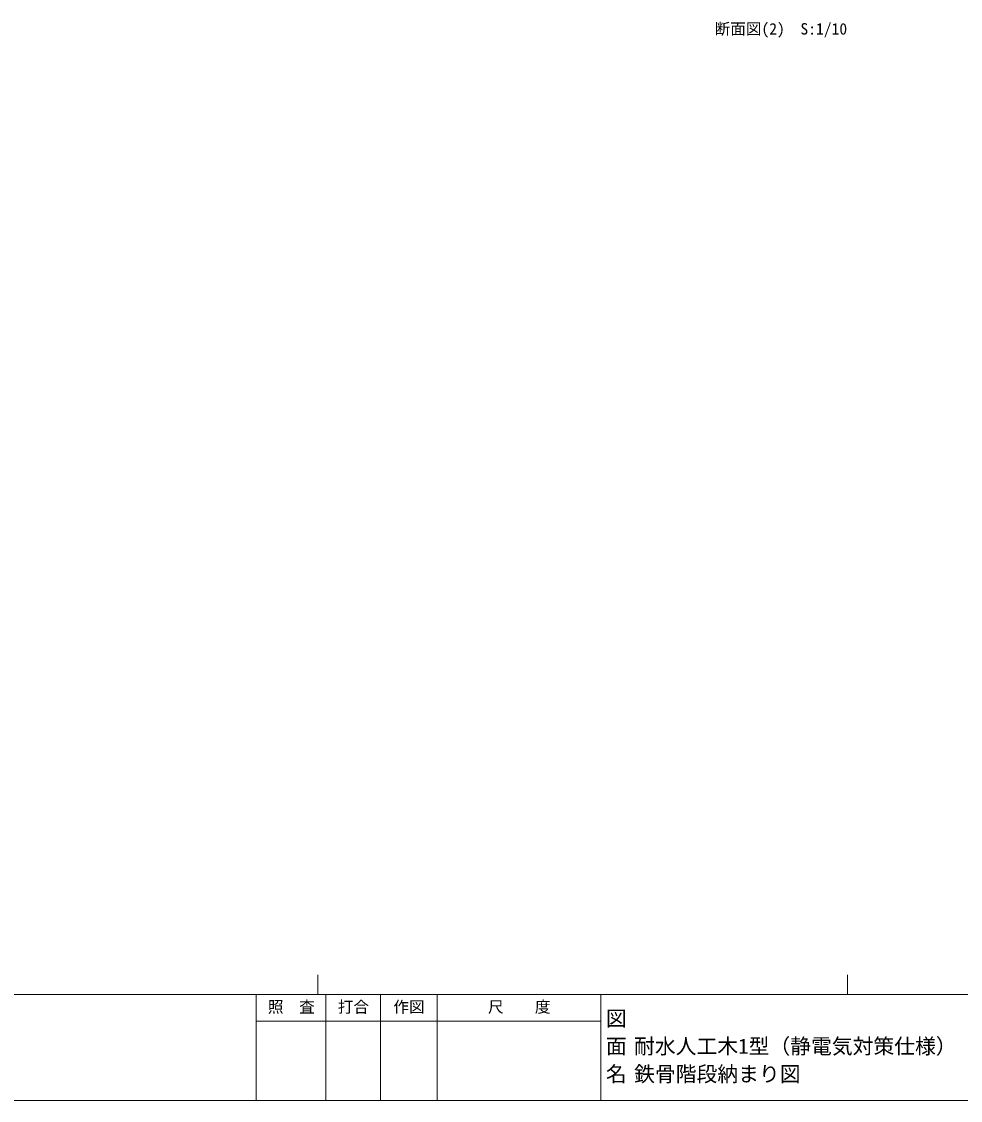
# Model space of a CAD drawing. Units: millimetres, scale not verified. Extents: x -4603 to 4686, y -14667 to 14758.
# Drawn here: x 91 to 2458, y -14667 to -11946 of the extents above; entities that cross this region are included whole.
import ezdxf
from ezdxf.enums import TextEntityAlignment as Align

# ---------------------------------------------------------------- set-up
doc = ezdxf.new("R2010")
doc.units = ezdxf.units.MM
doc.header["$LTSCALE"] = 6.6
for name, color, linetype, lineweight in [('0-5_A-B03-文字_書込_小', 7, 'Continuous', 9), ('0-7_A-B01-文字_タイトル室名', 2, 'Continuous', 9), ('1-5_A-C01-補助線(非印刷)', 4, 'Continuous', 9), ('1-B_0-A01-枠A', 4, 'Continuous', 9)]:
    doc.layers.add(name, color=color, linetype=linetype, lineweight=lineweight)
doc.layers.add('1-C_0-A02-枠B', color=5, linetype='Continuous')
doc.styles.add('ＭＳ ゴシック', font='')
doc.styles.get('ＭＳ ゴシック').set_extended_font_data('MS Gothic')

# ---------------------------------------------------------------- blocks, each defined once
blk = doc.blocks.new('A1 waku')
at = {"layer": '1-5_A-C01-補助線(非印刷)'}
for p, q in [((27702.78, 2250), (27702.78, 2500)), ((34380.56, 2250), (34380.56, 2500))]:
    blk.add_line(p, q, dxfattribs=at)
at = {"layer": '1-B_0-A01-枠A'}
for p, q in [((991.67, 2250), (38188.13, 2250)), ((26924.25, 2250), (26924.25, 916.67)), ((27804.79, 2250), (27804.79, 916.67)), ((28492.03, 2250), (28492.03, 916.67)), ((29206.77, 2250), (29206.77, 916.67)), ((31268.63, 2250), (31268.63, 1916.67)), ((26924.25, 1916.67), (31268.63, 1916.67)), ((31268.63, 1916.67), (31268.63, 916.67)), ((991.67, 916.67), (38324.36, 916.67))]:
    blk.add_line(p, q, dxfattribs=at)
at = {"layer": '0-7_A-B01-文字_タイトル室名', "style": 'ＭＳ ゴシック'}
blk.add_text('耐水人工木1型（静電気対策仕様）', height=192.4, dxfattribs=at).set_placement((31689.61, 1446.33), align=Align.BOTTOM_LEFT)
at = {"layer": '1-C_0-A02-枠B', "color": 6, "style": 'ＭＳ ゴシック'}
for s, height, p in [('照\u3000査', 144.4, (27072.13, 1980.58)), ('打合', 144.4, (27953.49, 1980.58)), ('作図', 144.4, (28654.48, 1980.58)), ('尺\u3000\u3000度', 144.4, (29847.85, 1980.58)), ('図', 192.4, (31333.87, 1796.33)), ('面', 192.4, (31333.87, 1446.33)), ('名', 192.4, (31333.87, 1096.33))]:
    blk.add_text(s, height=height, dxfattribs=at).set_placement(p, align=Align.BOTTOM_LEFT)

msp = doc.modelspace()

# ---------------------------------------------------------------- block references
at = {"layer": '1-B_0-A01-枠A', "xscale": 0.2, "yscale": 0.2}
msp.add_blockref('A1 waku', (-4702.372, -14850), dxfattribs=at)

# ---------------------------------------------------------------- texts
at = {"layer": '0-5_A-B03-文字_書込_小', "style": 'ＭＳ ゴシック'}
msp.add_text('断面図(2)\u3000S:1/10', height=28.86, dxfattribs=at).set_placement((1838.681, -11987.813), align=Align.BOTTOM_LEFT)
at = {"layer": '0-7_A-B01-文字_タイトル室名', "style": 'ＭＳ ゴシック'}
msp.add_text('鉄骨階段納まり図', height=38.48, dxfattribs=at).set_placement((1635.551, -14630.735), align=Align.BOTTOM_LEFT)

doc.saveas('drawing.dxf')
